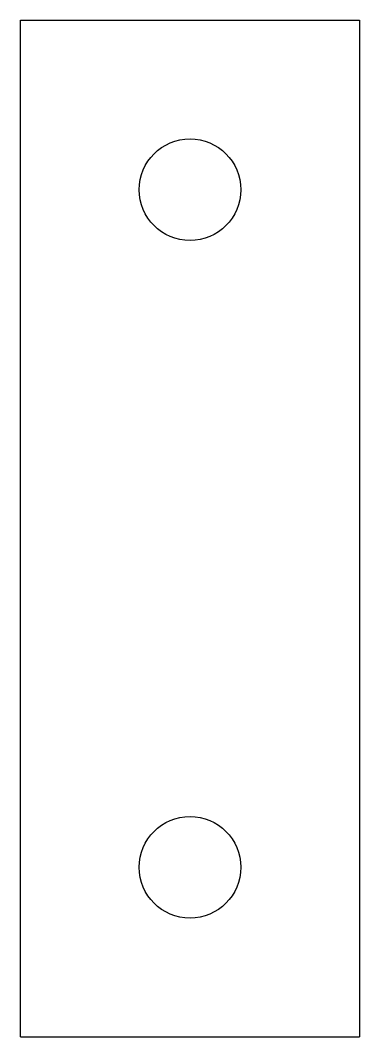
# Model space of a CAD drawing. Header units: millimetres. Extents: x -10 to 10, y -30 to 30.
import ezdxf

# ---------------------------------------------------------------- set-up
doc = ezdxf.new("R2010")
doc.units = ezdxf.units.MM
doc.layers.get('0').update_dxf_attribs({"color": 18, "lineweight": 25, "true_color": 0x000000})

msp = doc.modelspace()

# ---------------------------------------------------------------- linework, layer by layer
for p, q in [((-10, -30), (-10, 30)), ((-10, 30), (10, 30)), ((10, 30), (10, -30)), ((-10, -30), (10, -30))]:
    msp.add_line(p, q)
for centre, radius in [((0, 20), 3), ((0, 0), 0), ((0, -20), 3)]:
    msp.add_circle(centre, radius)

doc.saveas('drawing.dxf')
